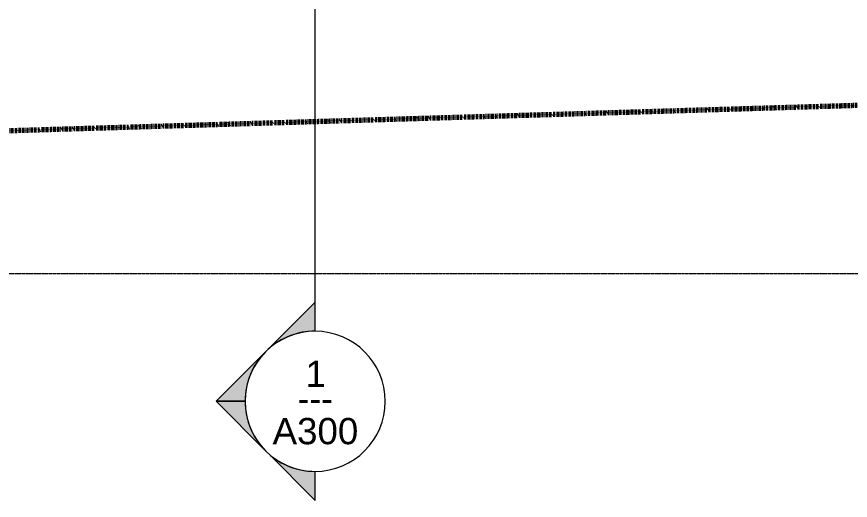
# Model space of a CAD drawing. Header units: inches. Extents: x -4830 to -235, y 9551 to 12852.
# Drawn here: x -2748 to -2177, y 9551 to 9882 of the extents above; entities that cross this region are included whole.
import ezdxf

# ---------------------------------------------------------------- set-up
doc = ezdxf.new("R2010")
doc.units = ezdxf.units.IN
doc.header["$MEASUREMENT"] = 0
doc.linetypes.add('Aligning Line 1_8_', pattern=[0.25, 0.125, -0.125])
doc.linetypes.add('Double Dash 3_8_', pattern=[1, 0.375, -0.125, 0.125, -0.125, 0.125, -0.125])
for name, color, linetype, lineweight in [('0-1', 7, 'Continuous', 5), ('C-PROP-LINE', 91, 'Double Dash 3_8_', 70), ('G-ANNO-SYMB', 111, 'Aligning Line 1_8_', 9), ('G-ANNO-SYMB-1', 147, 'Aligning Line 1_8_', 9), ('G-ANNO-SYMB-2', 111, 'Continuous', 9)]:
    doc.layers.add(name, color=color, linetype=linetype, lineweight=lineweight)
doc.styles.add('Arial', font='arial.ttf', dxfattribs={"height": 18})
doc.styles.add('Century Gothic', font='ufonts.com_century-gothic.ttf', dxfattribs={"height": 18})

# ---------------------------------------------------------------- blocks, each defined once
blk = doc.blocks.new('CTR - 1st Phase - Common Walls_rvt-1-FLOOR PLAN - 3RD FLOOR')
at = {"layer": 'G-ANNO-SYMB-1'}
for p, q in [((-514.42, 9706.24), (-4244.79, 9706.24)), ((-1875.5, 9706.24), (-4166.61, 9706.24))]:
    blk.add_line(p, q, dxfattribs=at)
blk = doc.blocks.new('Family - ___-1878357-FLOOR PLAN - 3RD FLOOR')
at = {"layer": 'C-PROP-LINE'}
blk.add_line((-3987.01, 9767.34), (-599.29, 9868.76), dxfattribs=at)
blk = doc.blocks.new('Section - Section Head - Filled-22785-FLOOR PLAN - 3RD FLOOR')
at = {"layer": 'G-ANNO-SYMB-2'}
h = blk.add_hatch(color=256, dxfattribs=at)
edge = h.paths.add_edge_path(flags=0)
edge.add_line((-0.4268, 0.1768), (-0.25, 0.3536))
edge.add_line((-0.25, 0.3536), (-0.25, 0.25))
edge.add_arc((-0.25, 0), 0.25, 90, 135)
h = blk.add_hatch(color=256, dxfattribs=at)
edge = h.paths.add_edge_path(flags=0)
edge.add_arc((-0.25, 0), 0.25, 45, 90)
edge.add_line((-0.25, 0.25), (-0.25, 0.3536))
edge.add_line((-0.25, 0.3536), (-0.0732, 0.1768))
h = blk.add_hatch(color=256, dxfattribs=at)
edge = h.paths.add_edge_path(flags=0)
edge.add_arc((-0.25, 0), 0.2503, 137.9216, 180)
edge.add_line((-0.5003, 0), (-0.6036, 0))
edge.add_line((-0.6036, 0), (-0.4358, 0.1678))
h = blk.add_hatch(color=256, dxfattribs=at)
edge = h.paths.add_edge_path(flags=0)
edge.add_line((-0.0642, 0.1678), (0.1036, 0))
edge.add_line((0.1036, 0), (0.0003, 0))
edge.add_arc((-0.25, 0), 0.2503, 0, 42.0784)
for p, q in [((-0.25, 0.3536), (-0.4268, 0.1768)), ((-0.25, 0.25), (-0.25, 0.3536)), ((-0.0732, 0.1768), (-0.25, 0.3536)), ((-0.25, 0.3536), (-0.25, 0.25)), ((-0.4358, 0.1678), (-0.6036, 0)), ((0.1036, 0), (-0.0642, 0.1678)), ((-0.6036, 0), (-0.5003, 0)), ((0.0003, 0), (0.1036, 0))]:
    blk.add_line(p, q, dxfattribs=at)
for centre, radius, start, end in [((-0.2503, 0), 0.25, 360, 180), ((-0.25, 0), 0.25, 90, 135), ((-0.25, 0), 0.25, 45, 90), ((-0.25, 0), 0.2503, 137.9216, 180), ((-0.25, 0), 0.2503, 0, 42.0784), ((-0.2503, 0), 0.25, 180, 360)]:
    blk.add_arc(centre, radius, start, end, dxfattribs=at)

msp = doc.modelspace()

# ---------------------------------------------------------------- linework, layer by layer
at = {"layer": 'G-ANNO-SYMB'}
msp.add_line((-1953.41, 9706.24), (-4071.96, 9706.24), dxfattribs=at)
at = {"layer": 'G-ANNO-SYMB-2'}
msp.add_line((-2543.82, 9666.83), (-2543.82, 12328.75), dxfattribs=at)

# ---------------------------------------------------------------- block references
at = {"layer": '0-1'}
msp.add_blockref('CTR - 1st Phase - Common Walls_rvt-1-FLOOR PLAN - 3RD FLOOR', (0, 0), dxfattribs=at)
at = {"layer": 'C-PROP-LINE'}
msp.add_blockref('Family - ___-1878357-FLOOR PLAN - 3RD FLOOR', (0, 0), dxfattribs=at)
at = {"layer": 'G-ANNO-SYMB-2', "xscale": 191.9999999999999, "yscale": 191.9999999999999, "zscale": 191.9999999999999, "rotation": 90}
msp.add_blockref('Section - Section Head - Filled-22785-FLOOR PLAN - 3RD FLOOR', (-2543.82, 9666.83), dxfattribs=at)

# ---------------------------------------------------------------- texts
at = {"layer": 'G-ANNO-SYMB-2', "char_height": 18, "attachment_point": 1}
for s, insert, width, style in [('1', (-2550.46, 9646.65), 16.968, 'Arial'), ('---', (-2555.77, 9629.64), 30.906, 'Century Gothic'), ('A300', (-2572.95, 9607.38), 71.508, 'Arial')]:
    msp.add_mtext(s, dxfattribs=dict(at, insert=insert, width=width, style=style))

doc.saveas('drawing.dxf')
